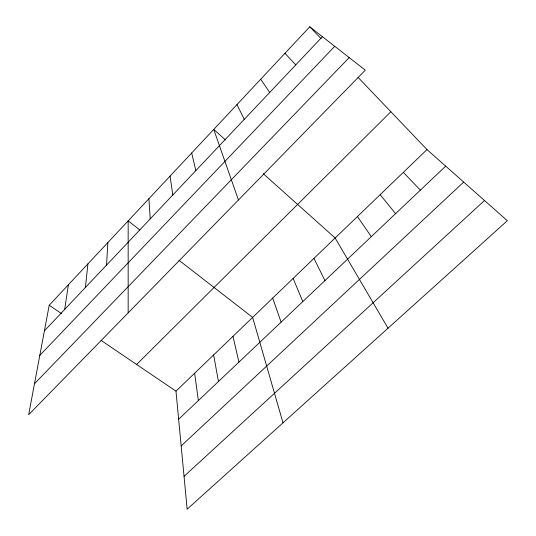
<?xml version="1.0" encoding="UTF-8"?>
<svg xmlns="http://www.w3.org/2000/svg" width="536" height="536" viewBox="0 0 536 536"><rect width="100%" height="100%" fill="white"/><g stroke="black" fill="none" stroke-linecap="round" stroke-linejoin="round"><path stroke-width="0.8" d="M106.557 265.086L107.837 242.6M85.412 287.47L87.911 263.893M64.695 309.386L68.374 284.77M49.218 305.239L28.669 414.71L365.297 70.176L309.768 26.8L49.218 305.239L61.499 313.567M44.414 330.853L322.411 36.676M39.798 355.428L334.739 46.31M34.485 383.756L349.197 57.6M136.606 364.473L390.865 111.736M175.989 391.166L427.004 149.584L507.331 220.718L187.151 509.2L175.989 391.166L101.083 340.394M178.649 419.246L445.697 166.14M181.168 445.925L463.7 182.079M184.049 476.343L484.504 200.511M139.896 229.978L128.164 220.879L128.171 312.87M178.97 260.268L252.644 317.399L283.001 422.844M225.515 139.956L213.737 129.424L238.453 200.002M263.189 173.644L335.141 237.991L388.037 328.206M403.34 172.358L420.371 190.146M309.768 26.8L321.131 38.699M358.028 77.338L427.004 149.584M284.958 53.319L295.745 64.896M380.151 194.675L395.581 213.643M357.425 216.551L371.314 236.644M260.69 79.248L269.702 92.453M313.935 258.406L324.963 280.576M236.959 104.607L244.269 119.367M293.118 278.439L302.813 301.56M272.697 298.096L281.105 322.143M191.68 153.001L195.848 170.602M232.959 336.34L238.935 362.102M213.623 354.946L218.46 381.518M170.073 176.089L172.793 194.997M194.642 373.217L198.367 400.56M148.901 198.715L150.234 218.869"/></g></svg>
